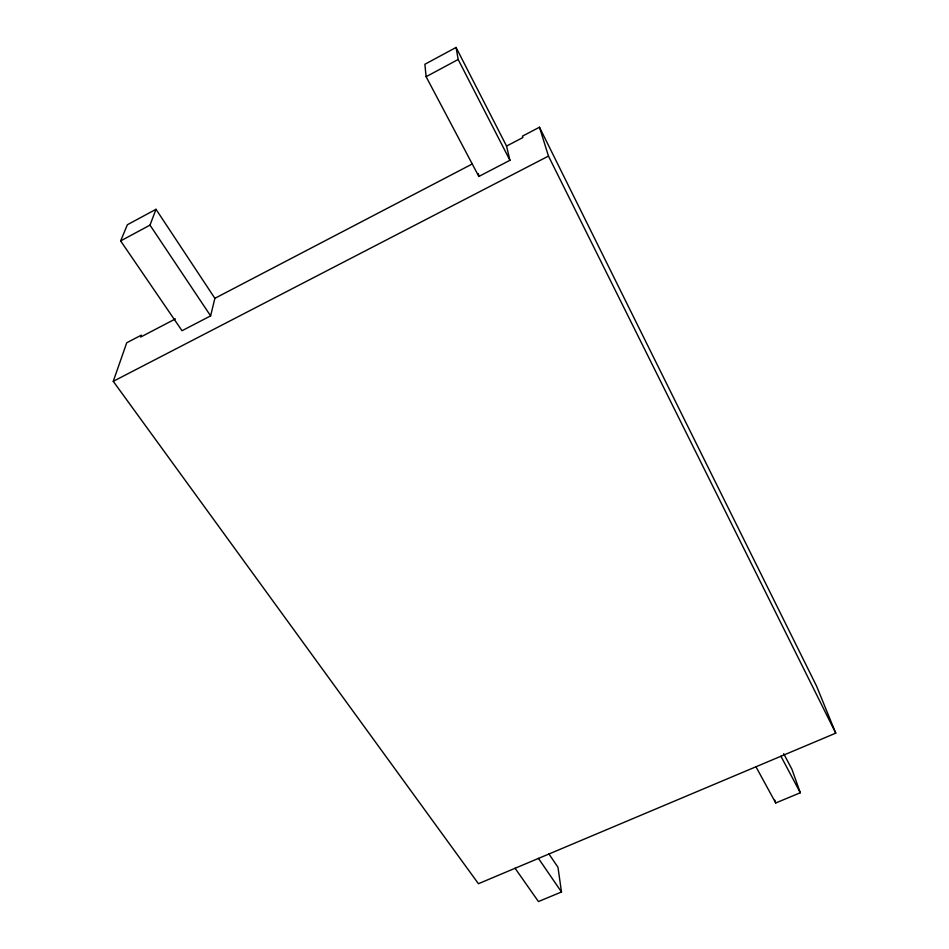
<?xml version="1.0" encoding="UTF-8"?>
<svg xmlns="http://www.w3.org/2000/svg" width="949" height="949" viewBox="0 0 949 949"><rect width="100%" height="100%" fill="white"/><g stroke="black" fill="none" stroke-linecap="round" stroke-linejoin="round"><path stroke-width="1.42" d="M210.607 315.875L214.877 298.318L156.004 209.302L127.368 224.747L120.642 240.916L182.03 330.727L210.607 315.875L150.001 225.127L156.004 209.302M506.552 146.075L456.066 47.45L424.879 64.271L426.113 76.703L478.842 176.467L509.933 160.298L506.552 146.075L522.863 137.558L522.472 136.122L539.483 127.237L816.555 686.068L835.749 733.15L478.438 883.709L113.251 381.332L126.727 342.779L141.33 335.151L140.713 337.025L175.423 318.9M120.642 240.916L150.001 225.127M426.113 76.703L458.165 59.479L456.066 47.45M214.877 298.318L472.341 163.928M113.251 381.332L548.463 156.087L539.483 127.237M548.866 853.851L557.976 867.267L561.488 891.977L538.439 901.55L515.046 868.216M755.914 766.697L775.724 802.973L800.304 792.759L791.917 769.236L783.696 753.696M538.427 858.359L561.488 891.977M780.897 756.175L800.304 792.759M458.165 59.479L509.933 160.298M548.463 156.087L835.749 733.15M774.799 800.185L775.724 802.973M478.332 173.548L478.842 176.467"/></g></svg>
